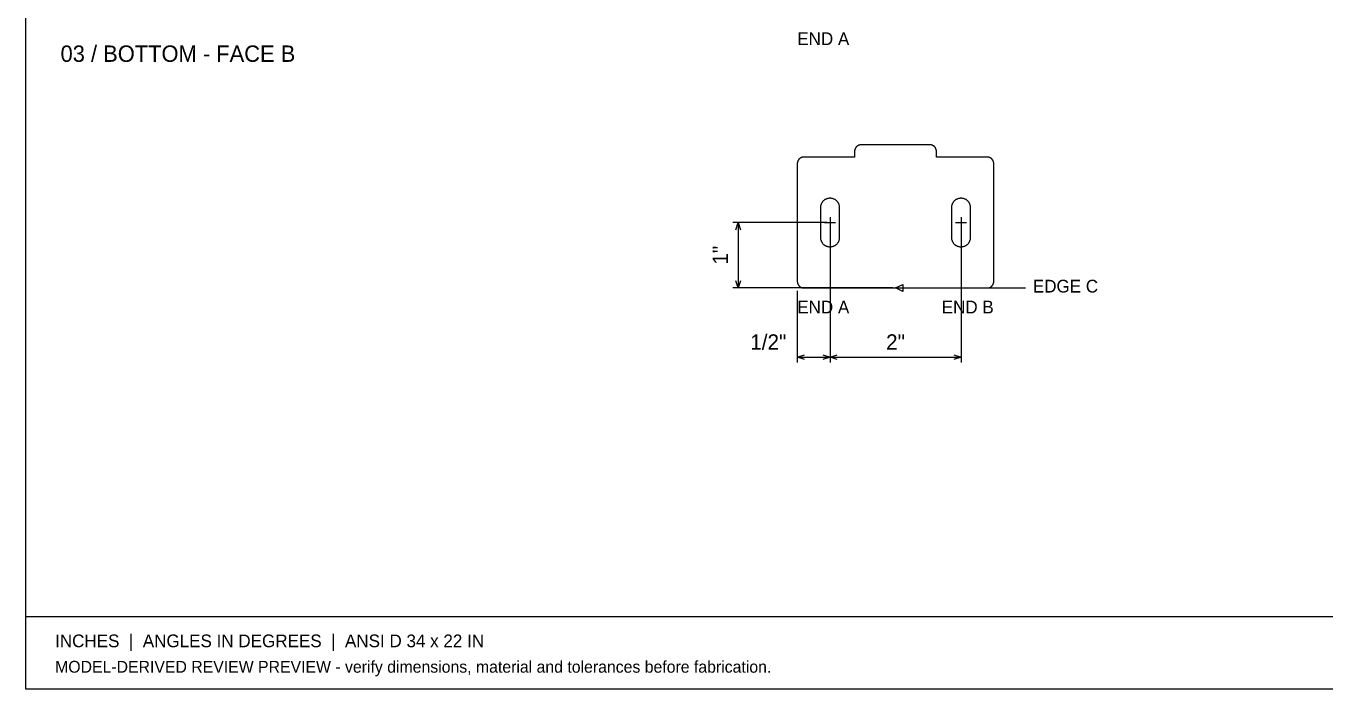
# Model space of a CAD drawing. Header units: inches. Extents: x 0.5 to 33.5, y 0.5 to 21.5.
# Drawn here: x 0.47 to 20.31, y 0.47 to 10.6 of the extents above; entities that cross this region are included whole.
import ezdxf
from ezdxf.enums import TextEntityAlignment as Align

# ---------------------------------------------------------------- set-up
doc = ezdxf.new("R2010")
doc.units = ezdxf.units.IN
doc.header["$MEASUREMENT"] = 0

msp = doc.modelspace()

# ---------------------------------------------------------------- linework, layer by layer
at = {"layer": 'ANNOTATION'}
for p, q in [((12.708, 7.601), (11.264, 7.601)), ((11.312, 7.49), (11.347, 7.601)), ((11.347, 7.601), (11.347, 6.601)), ((11.347, 7.601), (11.382, 7.49)), ((12.667, 7.601), (12.833, 7.601)), ((12.75, 7.684), (12.75, 7.517)), ((12.75, 7.559), (12.75, 5.462)), ((12.75, 7.559), (12.75, 5.462)), ((14.667, 7.601), (14.833, 7.601)), ((14.75, 7.684), (14.75, 7.517)), ((14.75, 7.559), (14.75, 5.462)), ((13.708, 6.601), (11.264, 6.601)), ((11.347, 6.601), (11.312, 6.712)), ((11.382, 6.712), (11.347, 6.601)), ((12.25, 6.559), (12.25, 5.462)), ((13.75, 6.601), (13.861, 6.656)), ((13.75, 6.601), (15.736, 6.601)), ((13.861, 6.545), (13.75, 6.601)), ((13.861, 6.656), (13.861, 6.545)), ((12.25, 5.545), (12.361, 5.58)), ((12.639, 5.58), (12.75, 5.545)), ((12.75, 5.545), (12.861, 5.58)), ((14.639, 5.58), (14.75, 5.545)), ((12.25, 5.545), (12.75, 5.545)), ((12.361, 5.51), (12.25, 5.545)), ((12.75, 5.545), (12.639, 5.51)), ((12.75, 5.545), (14.75, 5.545)), ((12.861, 5.51), (12.75, 5.545)), ((14.75, 5.545), (14.639, 5.51))]:
    msp.add_line(p, q, dxfattribs=at)
at = {"layer": 'OUTLINE'}
for p, q in [((0.472, 0.472), (0.472, 21.528)), ((13.134, 8.729), (13.133, 8.726)), ((13.135, 8.731), (13.134, 8.729)), ((13.136, 8.733), (13.135, 8.731)), ((13.137, 8.735), (13.136, 8.733)), ((13.138, 8.737), (13.137, 8.735)), ((13.139, 8.74), (13.138, 8.737)), ((13.141, 8.742), (13.139, 8.74)), ((13.142, 8.744), (13.141, 8.742)), ((13.143, 8.746), (13.142, 8.744)), ((13.145, 8.748), (13.143, 8.746)), ((13.146, 8.75), (13.145, 8.748)), ((13.148, 8.752), (13.146, 8.75)), ((13.149, 8.754), (13.148, 8.752)), ((13.151, 8.755), (13.149, 8.754)), ((13.153, 8.757), (13.151, 8.755)), ((13.154, 8.759), (13.153, 8.757)), ((13.156, 8.761), (13.154, 8.759)), ((13.158, 8.762), (13.156, 8.761)), ((13.16, 8.764), (13.158, 8.762)), ((13.162, 8.765), (13.16, 8.764)), ((13.163, 8.767), (13.162, 8.765)), ((13.165, 8.769), (13.163, 8.767)), ((13.167, 8.77), (13.165, 8.769)), ((13.169, 8.771), (13.167, 8.77)), ((13.172, 8.773), (13.169, 8.771)), ((13.174, 8.774), (13.172, 8.773)), ((13.176, 8.775), (13.174, 8.774)), ((13.178, 8.776), (13.176, 8.775)), ((13.18, 8.778), (13.178, 8.776)), ((13.182, 8.779), (13.18, 8.778)), ((13.184, 8.78), (13.182, 8.779)), ((13.187, 8.781), (13.184, 8.78)), ((13.189, 8.781), (13.187, 8.781)), ((13.191, 8.782), (13.189, 8.781)), ((13.194, 8.783), (13.191, 8.782)), ((13.196, 8.784), (13.194, 8.783)), ((13.198, 8.785), (13.196, 8.784)), ((13.201, 8.785), (13.198, 8.785)), ((13.203, 8.786), (13.201, 8.785)), ((13.205, 8.786), (13.203, 8.786)), ((13.208, 8.787), (13.205, 8.786)), ((13.21, 8.787), (13.208, 8.787)), ((13.213, 8.787), (13.21, 8.787)), ((13.215, 8.788), (13.213, 8.787)), ((13.218, 8.788), (13.215, 8.788)), ((13.22, 8.788), (13.218, 8.788)), ((13.223, 8.788), (13.22, 8.788)), ((13.225, 8.788), (13.223, 8.788)), ((14.275, 8.788), (13.225, 8.788)), ((14.277, 8.788), (14.275, 8.788)), ((14.28, 8.788), (14.277, 8.788)), ((14.282, 8.788), (14.28, 8.788)), ((14.285, 8.788), (14.282, 8.788)), ((14.287, 8.787), (14.285, 8.788)), ((14.29, 8.787), (14.287, 8.787)), ((14.292, 8.787), (14.29, 8.787)), ((14.295, 8.786), (14.292, 8.787)), ((14.297, 8.786), (14.295, 8.786)), ((14.299, 8.785), (14.297, 8.786)), ((14.302, 8.785), (14.299, 8.785)), ((14.304, 8.784), (14.302, 8.785)), ((14.306, 8.783), (14.304, 8.784)), ((14.309, 8.782), (14.306, 8.783)), ((14.311, 8.781), (14.309, 8.782)), ((14.313, 8.781), (14.311, 8.781)), ((14.316, 8.78), (14.313, 8.781)), ((14.318, 8.779), (14.316, 8.78)), ((14.32, 8.778), (14.318, 8.779)), ((14.322, 8.776), (14.32, 8.778)), ((14.324, 8.775), (14.322, 8.776)), ((14.326, 8.774), (14.324, 8.775)), ((14.328, 8.773), (14.326, 8.774)), ((14.331, 8.771), (14.328, 8.773)), ((14.333, 8.77), (14.331, 8.771)), ((14.335, 8.769), (14.333, 8.77)), ((14.337, 8.767), (14.335, 8.769)), ((14.338, 8.765), (14.337, 8.767)), ((14.34, 8.764), (14.338, 8.765)), ((14.342, 8.762), (14.34, 8.764)), ((14.344, 8.761), (14.342, 8.762)), ((14.346, 8.759), (14.344, 8.761)), ((14.347, 8.757), (14.346, 8.759)), ((14.349, 8.755), (14.347, 8.757)), ((14.351, 8.754), (14.349, 8.755)), ((14.352, 8.752), (14.351, 8.754)), ((14.354, 8.75), (14.352, 8.752)), ((14.355, 8.748), (14.354, 8.75)), ((14.357, 8.746), (14.355, 8.748)), ((14.358, 8.744), (14.357, 8.746)), ((14.359, 8.742), (14.358, 8.744)), ((14.361, 8.74), (14.359, 8.742)), ((14.362, 8.737), (14.361, 8.74)), ((14.363, 8.735), (14.362, 8.737)), ((14.364, 8.733), (14.363, 8.735)), ((14.365, 8.731), (14.364, 8.733)), ((14.366, 8.729), (14.365, 8.731)), ((14.367, 8.726), (14.366, 8.729)), ((12.255, 8.532), (12.254, 8.53)), ((12.254, 8.53), (12.254, 8.527)), ((12.256, 8.534), (12.255, 8.532)), ((12.257, 8.537), (12.256, 8.534)), ((12.258, 8.539), (12.257, 8.537)), ((12.259, 8.541), (12.258, 8.539)), ((12.26, 8.543), (12.259, 8.541)), ((12.261, 8.546), (12.26, 8.543)), ((12.262, 8.548), (12.261, 8.546)), ((12.263, 8.55), (12.262, 8.548)), ((12.264, 8.552), (12.263, 8.55)), ((12.266, 8.554), (12.264, 8.552)), ((12.267, 8.556), (12.266, 8.554)), ((12.268, 8.558), (12.267, 8.556)), ((12.27, 8.56), (12.268, 8.558)), ((12.271, 8.562), (12.27, 8.56)), ((12.273, 8.564), (12.271, 8.562)), ((12.274, 8.566), (12.273, 8.564)), ((12.276, 8.568), (12.274, 8.566)), ((12.278, 8.57), (12.276, 8.568)), ((12.279, 8.571), (12.278, 8.57)), ((12.281, 8.573), (12.279, 8.571)), ((12.283, 8.575), (12.281, 8.573)), ((12.285, 8.576), (12.283, 8.575)), ((12.287, 8.578), (12.285, 8.576)), ((12.288, 8.58), (12.287, 8.578)), ((12.29, 8.581), (12.288, 8.58)), ((12.292, 8.582), (12.29, 8.581)), ((12.294, 8.584), (12.292, 8.582)), ((12.297, 8.585), (12.294, 8.584)), ((12.299, 8.586), (12.297, 8.585)), ((12.301, 8.588), (12.299, 8.586)), ((12.303, 8.589), (12.301, 8.588)), ((12.305, 8.59), (12.303, 8.589)), ((12.307, 8.591), (12.305, 8.59)), ((12.309, 8.592), (12.307, 8.591)), ((12.312, 8.593), (12.309, 8.592)), ((12.314, 8.594), (12.312, 8.593)), ((12.316, 8.595), (12.314, 8.594)), ((12.319, 8.596), (12.316, 8.595)), ((12.321, 8.596), (12.319, 8.596)), ((12.323, 8.597), (12.321, 8.596)), ((12.326, 8.598), (12.323, 8.597)), ((12.328, 8.598), (12.326, 8.598)), ((12.33, 8.599), (12.328, 8.598)), ((12.333, 8.599), (12.33, 8.599)), ((12.335, 8.6), (12.333, 8.599)), ((12.338, 8.6), (12.335, 8.6)), ((12.34, 8.6), (12.338, 8.6)), ((12.343, 8.6), (12.34, 8.6)), ((12.345, 8.601), (12.343, 8.6)), ((12.348, 8.601), (12.345, 8.601)), ((12.35, 8.601), (12.348, 8.601)), ((13.125, 8.601), (12.35, 8.601)), ((13.126, 8.7), (13.125, 8.698)), ((13.125, 8.698), (13.125, 8.696)), ((13.125, 8.696), (13.125, 8.693)), ((13.125, 8.693), (13.125, 8.691)), ((13.125, 8.691), (13.125, 8.688)), ((13.125, 8.688), (13.125, 8.601)), ((13.127, 8.708), (13.126, 8.705)), ((13.126, 8.705), (13.126, 8.703)), ((13.126, 8.703), (13.126, 8.7)), ((13.128, 8.712), (13.127, 8.71)), ((13.127, 8.71), (13.127, 8.708)), ((13.129, 8.715), (13.128, 8.712)), ((13.13, 8.72), (13.129, 8.717)), ((13.129, 8.717), (13.129, 8.715)), ((13.131, 8.722), (13.13, 8.72)), ((13.132, 8.724), (13.131, 8.722)), ((13.133, 8.726), (13.132, 8.724)), ((14.368, 8.724), (14.367, 8.726)), ((14.369, 8.722), (14.368, 8.724)), ((14.37, 8.72), (14.369, 8.722)), ((14.371, 8.717), (14.37, 8.72)), ((14.371, 8.715), (14.371, 8.717)), ((14.372, 8.712), (14.371, 8.715)), ((14.373, 8.71), (14.372, 8.712)), ((14.373, 8.708), (14.373, 8.71)), ((14.374, 8.705), (14.373, 8.708)), ((14.374, 8.703), (14.374, 8.705)), ((14.374, 8.7), (14.374, 8.703)), ((14.375, 8.698), (14.374, 8.7)), ((14.375, 8.696), (14.375, 8.698)), ((14.375, 8.693), (14.375, 8.696)), ((14.375, 8.691), (14.375, 8.693)), ((14.375, 8.688), (14.375, 8.691)), ((14.375, 8.601), (14.375, 8.688)), ((15.15, 8.601), (14.375, 8.601)), ((15.152, 8.601), (15.15, 8.601)), ((15.155, 8.601), (15.152, 8.601)), ((15.157, 8.6), (15.155, 8.601)), ((15.16, 8.6), (15.157, 8.6)), ((15.162, 8.6), (15.16, 8.6)), ((15.165, 8.6), (15.162, 8.6)), ((15.167, 8.599), (15.165, 8.6)), ((15.17, 8.599), (15.167, 8.599)), ((15.172, 8.598), (15.17, 8.599)), ((15.174, 8.598), (15.172, 8.598)), ((15.177, 8.597), (15.174, 8.598)), ((15.179, 8.596), (15.177, 8.597)), ((15.181, 8.596), (15.179, 8.596)), ((15.184, 8.595), (15.181, 8.596)), ((15.186, 8.594), (15.184, 8.595)), ((15.188, 8.593), (15.186, 8.594)), ((15.191, 8.592), (15.188, 8.593)), ((15.193, 8.591), (15.191, 8.592)), ((15.195, 8.59), (15.193, 8.591)), ((15.197, 8.589), (15.195, 8.59)), ((15.199, 8.588), (15.197, 8.589)), ((15.201, 8.586), (15.199, 8.588)), ((15.203, 8.585), (15.201, 8.586)), ((15.206, 8.584), (15.203, 8.585)), ((15.208, 8.582), (15.206, 8.584)), ((15.21, 8.581), (15.208, 8.582)), ((15.212, 8.58), (15.21, 8.581)), ((15.213, 8.578), (15.212, 8.58)), ((15.215, 8.576), (15.213, 8.578)), ((15.217, 8.575), (15.215, 8.576)), ((15.219, 8.573), (15.217, 8.575)), ((15.221, 8.571), (15.219, 8.573)), ((15.222, 8.57), (15.221, 8.571)), ((15.224, 8.568), (15.222, 8.57)), ((15.226, 8.566), (15.224, 8.568)), ((15.227, 8.564), (15.226, 8.566)), ((15.229, 8.562), (15.227, 8.564)), ((15.23, 8.56), (15.229, 8.562)), ((15.232, 8.558), (15.23, 8.56)), ((15.233, 8.556), (15.232, 8.558)), ((15.234, 8.554), (15.233, 8.556)), ((15.236, 8.552), (15.234, 8.554)), ((15.237, 8.55), (15.236, 8.552)), ((15.238, 8.548), (15.237, 8.55)), ((15.239, 8.546), (15.238, 8.548)), ((15.24, 8.543), (15.239, 8.546)), ((15.241, 8.541), (15.24, 8.543)), ((15.242, 8.539), (15.241, 8.541)), ((15.243, 8.537), (15.242, 8.539)), ((15.244, 8.534), (15.243, 8.537)), ((15.245, 8.532), (15.244, 8.534)), ((15.246, 8.53), (15.245, 8.532)), ((15.246, 8.527), (15.246, 8.53)), ((12.251, 8.513), (12.25, 8.51)), ((12.25, 8.51), (12.25, 8.508)), ((12.25, 8.508), (12.25, 8.506)), ((12.25, 8.506), (12.25, 8.503)), ((12.25, 8.503), (12.25, 8.501)), ((12.25, 8.501), (12.25, 6.701)), ((12.252, 8.52), (12.251, 8.518)), ((12.251, 8.518), (12.251, 8.515)), ((12.251, 8.515), (12.251, 8.513)), ((12.253, 8.525), (12.252, 8.523)), ((12.252, 8.523), (12.252, 8.52)), ((12.254, 8.527), (12.253, 8.525)), ((15.247, 8.525), (15.246, 8.527)), ((15.248, 8.523), (15.247, 8.525)), ((15.248, 8.52), (15.248, 8.523)), ((15.249, 8.518), (15.248, 8.52)), ((15.249, 8.515), (15.249, 8.518)), ((15.249, 8.513), (15.249, 8.515)), ((15.25, 8.51), (15.249, 8.513)), ((15.25, 8.508), (15.25, 8.51)), ((15.25, 8.506), (15.25, 8.508)), ((15.25, 8.503), (15.25, 8.506)), ((15.25, 8.501), (15.25, 8.503)), ((15.25, 6.701), (15.25, 8.501)), ((12.646, 7.93), (12.651, 7.935)), ((12.651, 7.935), (12.656, 7.939)), ((12.656, 7.939), (12.661, 7.944)), ((12.661, 7.944), (12.666, 7.948)), ((12.666, 7.948), (12.672, 7.952)), ((12.672, 7.952), (12.678, 7.956)), ((12.678, 7.956), (12.684, 7.959)), ((12.684, 7.959), (12.69, 7.962)), ((12.69, 7.962), (12.696, 7.965)), ((12.696, 7.965), (12.703, 7.967)), ((12.703, 7.967), (12.709, 7.97)), ((12.709, 7.97), (12.716, 7.971)), ((12.716, 7.971), (12.723, 7.973)), ((12.723, 7.973), (12.729, 7.974)), ((12.729, 7.974), (12.736, 7.975)), ((12.736, 7.975), (12.743, 7.976)), ((12.743, 7.976), (12.75, 7.976)), ((12.75, 7.976), (12.757, 7.976)), ((12.757, 7.976), (12.764, 7.975)), ((12.764, 7.975), (12.771, 7.974)), ((12.771, 7.974), (12.777, 7.973)), ((12.777, 7.973), (12.784, 7.971)), ((12.784, 7.971), (12.791, 7.97)), ((12.791, 7.97), (12.797, 7.967)), ((12.797, 7.967), (12.804, 7.965)), ((12.804, 7.965), (12.81, 7.962)), ((12.81, 7.962), (12.816, 7.959)), ((12.816, 7.959), (12.822, 7.956)), ((12.822, 7.956), (12.828, 7.952)), ((12.828, 7.952), (12.834, 7.948)), ((12.834, 7.948), (12.839, 7.944)), ((12.839, 7.944), (12.844, 7.939)), ((12.844, 7.939), (12.849, 7.935)), ((12.849, 7.935), (12.854, 7.93)), ((14.646, 7.93), (14.651, 7.935)), ((14.651, 7.935), (14.656, 7.939)), ((14.656, 7.939), (14.661, 7.944)), ((14.661, 7.944), (14.666, 7.948)), ((14.666, 7.948), (14.672, 7.952)), ((14.672, 7.952), (14.678, 7.956)), ((14.678, 7.956), (14.684, 7.959)), ((14.684, 7.959), (14.69, 7.962)), ((14.69, 7.962), (14.696, 7.965)), ((14.696, 7.965), (14.703, 7.967)), ((14.703, 7.967), (14.709, 7.97)), ((14.709, 7.97), (14.716, 7.971)), ((14.716, 7.971), (14.723, 7.973)), ((14.723, 7.973), (14.729, 7.974)), ((14.729, 7.974), (14.736, 7.975)), ((14.736, 7.975), (14.743, 7.976)), ((14.743, 7.976), (14.75, 7.976)), ((14.75, 7.976), (14.757, 7.976)), ((14.757, 7.976), (14.764, 7.975)), ((14.764, 7.975), (14.771, 7.974)), ((14.771, 7.974), (14.777, 7.973)), ((14.777, 7.973), (14.784, 7.971)), ((14.784, 7.971), (14.791, 7.97)), ((14.791, 7.97), (14.797, 7.967)), ((14.797, 7.967), (14.804, 7.965)), ((14.804, 7.965), (14.81, 7.962)), ((14.81, 7.962), (14.816, 7.959)), ((14.816, 7.959), (14.822, 7.956)), ((14.822, 7.956), (14.828, 7.952)), ((14.828, 7.952), (14.834, 7.948)), ((14.834, 7.948), (14.839, 7.944)), ((14.839, 7.944), (14.844, 7.939)), ((14.844, 7.939), (14.849, 7.935)), ((14.849, 7.935), (14.854, 7.93)), ((12.609, 7.835), (12.61, 7.842)), ((12.609, 7.366), (12.609, 7.835)), ((12.61, 7.849), (12.611, 7.856)), ((12.61, 7.842), (12.61, 7.849)), ((12.611, 7.856), (12.612, 7.863)), ((12.612, 7.863), (12.614, 7.869)), ((12.614, 7.869), (12.615, 7.876)), ((12.615, 7.876), (12.618, 7.882)), ((12.618, 7.882), (12.62, 7.889)), ((12.62, 7.889), (12.623, 7.895)), ((12.623, 7.895), (12.626, 7.901)), ((12.626, 7.901), (12.629, 7.907)), ((12.629, 7.907), (12.633, 7.913)), ((12.633, 7.913), (12.637, 7.919)), ((12.637, 7.919), (12.641, 7.924)), ((12.641, 7.924), (12.646, 7.93)), ((12.854, 7.93), (12.859, 7.924)), ((12.859, 7.924), (12.863, 7.919)), ((12.863, 7.919), (12.867, 7.913)), ((12.867, 7.913), (12.871, 7.907)), ((12.871, 7.907), (12.874, 7.901)), ((12.874, 7.901), (12.877, 7.895)), ((12.877, 7.895), (12.88, 7.889)), ((12.88, 7.889), (12.882, 7.882)), ((12.882, 7.882), (12.885, 7.876)), ((12.885, 7.876), (12.886, 7.869)), ((12.886, 7.869), (12.888, 7.863)), ((12.888, 7.863), (12.889, 7.856)), ((12.889, 7.856), (12.89, 7.849)), ((12.89, 7.849), (12.89, 7.842)), ((12.89, 7.842), (12.891, 7.835)), ((12.891, 7.835), (12.891, 7.366)), ((14.609, 7.835), (14.61, 7.842)), ((14.609, 7.366), (14.609, 7.835)), ((14.61, 7.849), (14.611, 7.856)), ((14.61, 7.842), (14.61, 7.849)), ((14.611, 7.856), (14.612, 7.863)), ((14.612, 7.863), (14.614, 7.869)), ((14.614, 7.869), (14.615, 7.876)), ((14.615, 7.876), (14.618, 7.882)), ((14.618, 7.882), (14.62, 7.889)), ((14.62, 7.889), (14.623, 7.895)), ((14.623, 7.895), (14.626, 7.901)), ((14.626, 7.901), (14.629, 7.907)), ((14.629, 7.907), (14.633, 7.913)), ((14.633, 7.913), (14.637, 7.919)), ((14.637, 7.919), (14.641, 7.924)), ((14.641, 7.924), (14.646, 7.93)), ((14.854, 7.93), (14.859, 7.924)), ((14.859, 7.924), (14.863, 7.919)), ((14.863, 7.919), (14.867, 7.913)), ((14.867, 7.913), (14.871, 7.907)), ((14.871, 7.907), (14.874, 7.901)), ((14.874, 7.901), (14.877, 7.895)), ((14.877, 7.895), (14.88, 7.889)), ((14.88, 7.889), (14.882, 7.882)), ((14.882, 7.882), (14.885, 7.876)), ((14.885, 7.876), (14.886, 7.869)), ((14.886, 7.869), (14.888, 7.863)), ((14.888, 7.863), (14.889, 7.856)), ((14.889, 7.856), (14.89, 7.849)), ((14.89, 7.849), (14.89, 7.842)), ((14.89, 7.842), (14.891, 7.835)), ((14.891, 7.835), (14.891, 7.366)), ((12.61, 7.359), (12.609, 7.366)), ((12.61, 7.353), (12.61, 7.359)), ((12.611, 7.346), (12.61, 7.353)), ((12.612, 7.339), (12.611, 7.346)), ((12.889, 7.346), (12.888, 7.339)), ((12.89, 7.353), (12.889, 7.346)), ((12.891, 7.366), (12.89, 7.359)), ((12.89, 7.359), (12.89, 7.353)), ((14.61, 7.359), (14.609, 7.366)), ((14.61, 7.353), (14.61, 7.359)), ((14.611, 7.346), (14.61, 7.353)), ((14.612, 7.339), (14.611, 7.346)), ((14.889, 7.346), (14.888, 7.339)), ((14.89, 7.353), (14.889, 7.346)), ((14.891, 7.366), (14.89, 7.359)), ((14.89, 7.359), (14.89, 7.353)), ((12.614, 7.332), (12.612, 7.339)), ((12.615, 7.325), (12.614, 7.332)), ((12.618, 7.319), (12.615, 7.325)), ((12.62, 7.312), (12.618, 7.319)), ((12.623, 7.306), (12.62, 7.312)), ((12.626, 7.3), (12.623, 7.306)), ((12.629, 7.294), (12.626, 7.3)), ((12.633, 7.288), (12.629, 7.294)), ((12.637, 7.283), (12.633, 7.288)), ((12.641, 7.277), (12.637, 7.283)), ((12.646, 7.272), (12.641, 7.277)), ((12.651, 7.267), (12.646, 7.272)), ((12.656, 7.262), (12.651, 7.267)), ((12.661, 7.258), (12.656, 7.262)), ((12.666, 7.253), (12.661, 7.258)), ((12.672, 7.249), (12.666, 7.253)), ((12.678, 7.246), (12.672, 7.249)), ((12.684, 7.242), (12.678, 7.246)), ((12.69, 7.239), (12.684, 7.242)), ((12.696, 7.236), (12.69, 7.239)), ((12.703, 7.234), (12.696, 7.236)), ((12.709, 7.232), (12.703, 7.234)), ((12.716, 7.23), (12.709, 7.232)), ((12.723, 7.228), (12.716, 7.23)), ((12.729, 7.227), (12.723, 7.228)), ((12.736, 7.226), (12.729, 7.227)), ((12.743, 7.226), (12.736, 7.226)), ((12.75, 7.226), (12.743, 7.226)), ((12.757, 7.226), (12.75, 7.226)), ((12.764, 7.226), (12.757, 7.226)), ((12.771, 7.227), (12.764, 7.226)), ((12.777, 7.228), (12.771, 7.227)), ((12.784, 7.23), (12.777, 7.228)), ((12.791, 7.232), (12.784, 7.23)), ((12.797, 7.234), (12.791, 7.232)), ((12.804, 7.236), (12.797, 7.234)), ((12.81, 7.239), (12.804, 7.236)), ((12.816, 7.242), (12.81, 7.239)), ((12.822, 7.246), (12.816, 7.242)), ((12.828, 7.249), (12.822, 7.246)), ((12.834, 7.253), (12.828, 7.249)), ((12.839, 7.258), (12.834, 7.253)), ((12.844, 7.262), (12.839, 7.258)), ((12.849, 7.267), (12.844, 7.262)), ((12.854, 7.272), (12.849, 7.267)), ((12.859, 7.277), (12.854, 7.272)), ((12.863, 7.283), (12.859, 7.277)), ((12.867, 7.288), (12.863, 7.283)), ((12.871, 7.294), (12.867, 7.288)), ((12.874, 7.3), (12.871, 7.294)), ((12.877, 7.306), (12.874, 7.3)), ((12.88, 7.312), (12.877, 7.306)), ((12.882, 7.319), (12.88, 7.312)), ((12.885, 7.325), (12.882, 7.319)), ((12.886, 7.332), (12.885, 7.325)), ((12.888, 7.339), (12.886, 7.332)), ((14.614, 7.332), (14.612, 7.339)), ((14.615, 7.325), (14.614, 7.332)), ((14.618, 7.319), (14.615, 7.325)), ((14.62, 7.312), (14.618, 7.319)), ((14.623, 7.306), (14.62, 7.312)), ((14.626, 7.3), (14.623, 7.306)), ((14.629, 7.294), (14.626, 7.3)), ((14.633, 7.288), (14.629, 7.294)), ((14.637, 7.283), (14.633, 7.288)), ((14.641, 7.277), (14.637, 7.283)), ((14.646, 7.272), (14.641, 7.277)), ((14.651, 7.267), (14.646, 7.272)), ((14.656, 7.262), (14.651, 7.267)), ((14.661, 7.258), (14.656, 7.262)), ((14.666, 7.253), (14.661, 7.258)), ((14.672, 7.249), (14.666, 7.253)), ((14.678, 7.246), (14.672, 7.249)), ((14.684, 7.242), (14.678, 7.246)), ((14.69, 7.239), (14.684, 7.242)), ((14.696, 7.236), (14.69, 7.239)), ((14.703, 7.234), (14.696, 7.236)), ((14.709, 7.232), (14.703, 7.234)), ((14.716, 7.23), (14.709, 7.232)), ((14.723, 7.228), (14.716, 7.23)), ((14.729, 7.227), (14.723, 7.228)), ((14.736, 7.226), (14.729, 7.227)), ((14.743, 7.226), (14.736, 7.226)), ((14.75, 7.226), (14.743, 7.226)), ((14.757, 7.226), (14.75, 7.226)), ((14.764, 7.226), (14.757, 7.226)), ((14.771, 7.227), (14.764, 7.226)), ((14.777, 7.228), (14.771, 7.227)), ((14.784, 7.23), (14.777, 7.228)), ((14.791, 7.232), (14.784, 7.23)), ((14.797, 7.234), (14.791, 7.232)), ((14.804, 7.236), (14.797, 7.234)), ((14.81, 7.239), (14.804, 7.236)), ((14.816, 7.242), (14.81, 7.239)), ((14.822, 7.246), (14.816, 7.242)), ((14.828, 7.249), (14.822, 7.246)), ((14.834, 7.253), (14.828, 7.249)), ((14.839, 7.258), (14.834, 7.253)), ((14.844, 7.262), (14.839, 7.258)), ((14.849, 7.267), (14.844, 7.262)), ((14.854, 7.272), (14.849, 7.267)), ((14.859, 7.277), (14.854, 7.272)), ((14.863, 7.283), (14.859, 7.277)), ((14.867, 7.288), (14.863, 7.283)), ((14.871, 7.294), (14.867, 7.288)), ((14.874, 7.3), (14.871, 7.294)), ((14.877, 7.306), (14.874, 7.3)), ((14.88, 7.312), (14.877, 7.306)), ((14.882, 7.319), (14.88, 7.312)), ((14.885, 7.325), (14.882, 7.319)), ((14.886, 7.332), (14.885, 7.325)), ((14.888, 7.339), (14.886, 7.332)), ((12.25, 6.701), (12.25, 6.698)), ((12.25, 6.698), (12.25, 6.696)), ((12.25, 6.696), (12.25, 6.693)), ((12.25, 6.693), (12.25, 6.691)), ((12.25, 6.691), (12.251, 6.688)), ((12.251, 6.688), (12.251, 6.686)), ((12.251, 6.686), (12.251, 6.684)), ((12.251, 6.684), (12.252, 6.681)), ((12.252, 6.681), (12.252, 6.679)), ((12.252, 6.679), (12.253, 6.676)), ((12.253, 6.676), (12.254, 6.674)), ((12.254, 6.674), (12.254, 6.672)), ((12.254, 6.672), (12.255, 6.669)), ((12.255, 6.669), (12.256, 6.667)), ((12.256, 6.667), (12.257, 6.665)), ((12.257, 6.665), (12.258, 6.662)), ((12.258, 6.662), (12.259, 6.66)), ((12.259, 6.66), (12.26, 6.658)), ((12.26, 6.658), (12.261, 6.656)), ((12.261, 6.656), (12.262, 6.654)), ((12.262, 6.654), (12.263, 6.651)), ((12.263, 6.651), (12.264, 6.649)), ((12.264, 6.649), (12.266, 6.647)), ((12.266, 6.647), (12.267, 6.645)), ((12.267, 6.645), (12.268, 6.643)), ((12.268, 6.643), (12.27, 6.641)), ((12.27, 6.641), (12.271, 6.639)), ((12.271, 6.639), (12.273, 6.637)), ((12.273, 6.637), (12.274, 6.635)), ((12.274, 6.635), (12.276, 6.634)), ((12.276, 6.634), (12.278, 6.632)), ((12.278, 6.632), (12.279, 6.63)), ((12.279, 6.63), (12.281, 6.628)), ((12.281, 6.628), (12.283, 6.627)), ((12.283, 6.627), (12.285, 6.625)), ((12.285, 6.625), (12.287, 6.623)), ((12.287, 6.623), (12.288, 6.622)), ((12.288, 6.622), (12.29, 6.62)), ((12.29, 6.62), (12.292, 6.619)), ((12.292, 6.619), (12.294, 6.618)), ((12.294, 6.618), (12.297, 6.616)), ((12.297, 6.616), (12.299, 6.615)), ((12.299, 6.615), (12.301, 6.614)), ((12.301, 6.614), (12.303, 6.613)), ((12.303, 6.613), (12.305, 6.611)), ((12.305, 6.611), (12.307, 6.61)), ((12.307, 6.61), (12.309, 6.609)), ((12.309, 6.609), (12.312, 6.608)), ((12.312, 6.608), (12.314, 6.607)), ((12.314, 6.607), (12.316, 6.607)), ((12.316, 6.607), (12.319, 6.606)), ((12.319, 6.606), (12.321, 6.605)), ((12.321, 6.605), (12.323, 6.604)), ((12.323, 6.604), (12.326, 6.604)), ((12.326, 6.604), (12.328, 6.603)), ((12.328, 6.603), (12.33, 6.603)), ((12.33, 6.603), (12.333, 6.602)), ((12.333, 6.602), (12.335, 6.602)), ((12.335, 6.602), (12.338, 6.601)), ((12.338, 6.601), (12.34, 6.601)), ((12.34, 6.601), (12.343, 6.601)), ((12.343, 6.601), (12.345, 6.601)), ((12.345, 6.601), (12.348, 6.601)), ((12.348, 6.601), (12.35, 6.601)), ((12.35, 6.601), (15.15, 6.601)), ((15.15, 6.601), (15.152, 6.601)), ((15.152, 6.601), (15.155, 6.601)), ((15.155, 6.601), (15.157, 6.601)), ((15.157, 6.601), (15.16, 6.601)), ((15.16, 6.601), (15.162, 6.601)), ((15.162, 6.601), (15.165, 6.602)), ((15.165, 6.602), (15.167, 6.602)), ((15.167, 6.602), (15.17, 6.603)), ((15.17, 6.603), (15.172, 6.603)), ((15.172, 6.603), (15.174, 6.604)), ((15.174, 6.604), (15.177, 6.604)), ((15.177, 6.604), (15.179, 6.605)), ((15.179, 6.605), (15.181, 6.606)), ((15.181, 6.606), (15.184, 6.607)), ((15.184, 6.607), (15.186, 6.607)), ((15.186, 6.607), (15.188, 6.608)), ((15.188, 6.608), (15.191, 6.609)), ((15.191, 6.609), (15.193, 6.61)), ((15.193, 6.61), (15.195, 6.611)), ((15.195, 6.611), (15.197, 6.613)), ((15.197, 6.613), (15.199, 6.614)), ((15.199, 6.614), (15.201, 6.615)), ((15.201, 6.615), (15.203, 6.616)), ((15.203, 6.616), (15.206, 6.618)), ((15.206, 6.618), (15.208, 6.619)), ((15.208, 6.619), (15.21, 6.62)), ((15.21, 6.62), (15.212, 6.622)), ((15.212, 6.622), (15.213, 6.623)), ((15.213, 6.623), (15.215, 6.625)), ((15.215, 6.625), (15.217, 6.627)), ((15.217, 6.627), (15.219, 6.628)), ((15.219, 6.628), (15.221, 6.63)), ((15.221, 6.63), (15.222, 6.632)), ((15.222, 6.632), (15.224, 6.634)), ((15.224, 6.634), (15.226, 6.635)), ((15.226, 6.635), (15.227, 6.637)), ((15.227, 6.637), (15.229, 6.639)), ((15.229, 6.639), (15.23, 6.641)), ((15.23, 6.641), (15.232, 6.643)), ((15.232, 6.643), (15.233, 6.645)), ((15.233, 6.645), (15.234, 6.647)), ((15.234, 6.647), (15.236, 6.649)), ((15.236, 6.649), (15.237, 6.651)), ((15.237, 6.651), (15.238, 6.654)), ((15.238, 6.654), (15.239, 6.656)), ((15.239, 6.656), (15.24, 6.658)), ((15.24, 6.658), (15.241, 6.66)), ((15.241, 6.66), (15.242, 6.662)), ((15.242, 6.662), (15.243, 6.665)), ((15.243, 6.665), (15.244, 6.667)), ((15.244, 6.667), (15.245, 6.669)), ((15.245, 6.669), (15.246, 6.672)), ((15.246, 6.674), (15.247, 6.676)), ((15.246, 6.672), (15.246, 6.674)), ((15.247, 6.676), (15.248, 6.679)), ((15.248, 6.681), (15.249, 6.684)), ((15.248, 6.679), (15.248, 6.681)), ((15.249, 6.688), (15.25, 6.691)), ((15.249, 6.686), (15.249, 6.688)), ((15.249, 6.684), (15.249, 6.686)), ((15.25, 6.698), (15.25, 6.701)), ((15.25, 6.696), (15.25, 6.698)), ((15.25, 6.693), (15.25, 6.696)), ((15.25, 6.691), (15.25, 6.693)), ((0.472, 1.583), (33.528, 1.583)), ((33.528, 0.472), (0.472, 0.472))]:
    msp.add_line(p, q, dxfattribs=at)

# ---------------------------------------------------------------- texts
at = {"layer": 'ANNOTATION'}
for s, height, p in [('03 / BOTTOM - FACE B', 0.25, (1, 10.056)), ('END A', 0.1944, (12.25, 10.312)), ('EDGE C', 0.1944, (15.847, 6.531)), ('END A', 0.1944, (12.25, 6.212)), ('INCHES  |  ANGLES IN DEGREES  |  ANSI D 34 x 22 IN', 0.19444, (0.917, 1.111)), ('MODEL-DERIVED REVIEW PREVIEW - verify dimensions, material and tolerances before fabrication.', 0.18056, (0.917, 0.722))]:
    msp.add_text(s, height=height, dxfattribs=at).set_placement(p)
msp.add_text('1"', height=0.2361, rotation=90, dxfattribs=at).set_placement((11.194, 7.101), align=Align.CENTER)
for s, height, p in [('END B', 0.1944, (15.25, 6.212)), ('1/2"', 0.2361, (12.083, 5.656))]:
    msp.add_text(s, height=height, dxfattribs=at).set_placement(p, align=Align.RIGHT)
msp.add_text('2"', height=0.2361, dxfattribs=at).set_placement((13.75, 5.656), align=Align.CENTER)

doc.saveas('drawing.dxf')
